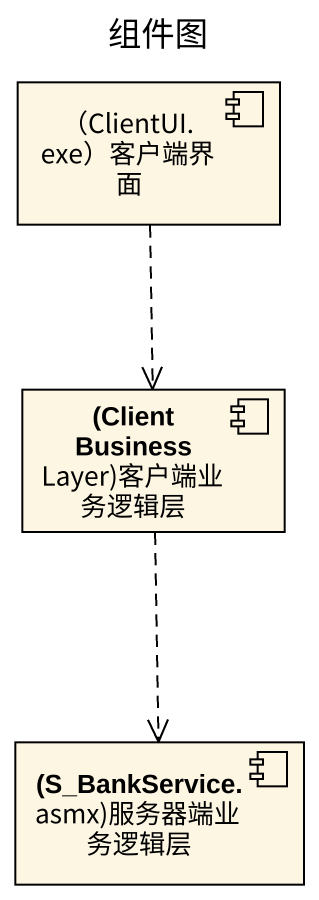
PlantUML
@startuml
title 组件图
component "（ClientUI.exe）客户端界面" as ClientUI_exe_客户端界面
component "(ClientBusinessLayer)客户端业务逻辑层" as ClientBusinessLayer_客户端业务逻辑层
component "(S_BankService.asmx)服务器端业务逻辑层" as S_BankService_asmx_服务器端业务逻辑层
ClientUI_exe_客户端界面 ..> ClientBusinessLayer_客户端业务逻辑层
ClientBusinessLayer_客户端业务逻辑层 ..> S_BankService_asmx_服务器端业务逻辑层
@enduml
